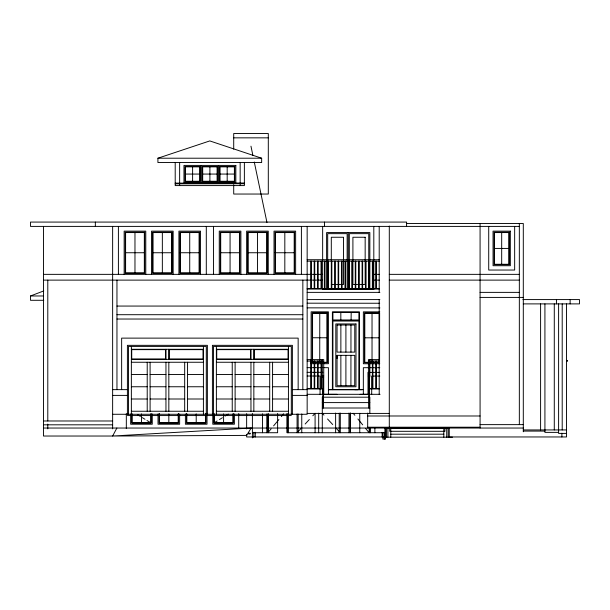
<?xml version="1.0" encoding="UTF-8"?>
<svg xmlns="http://www.w3.org/2000/svg" width="610" height="610" viewBox="0 0 610 610"><rect width="100%" height="100%" fill="white"/><g stroke="black" fill="none" stroke-linecap="round" stroke-linejoin="round"><path stroke-width="0.91" d="M319.731 362.622L319.77 313.273M337.048 358.543L337.048 355.34L354.753 355.356L354.73 385.688L337.048 385.673L337.048 355.34M340.83 319.953L340.83 312.389M350.918 385.688L350.941 355.356M332.381 389.653L332.381 311.84L359.45 311.862L359.397 389.676L363.339 389.676L363.339 394.312M363.339 389.676L363.362 367.7L379.755 367.716M371.704 394.312L371.711 376.073L379.771 376.073M351.085 319.96L351.192 312.396M116.876 428.037L112.636 436.028L43.47 436.028L43.47 226.401M271.122 428.853L267.897 432.726L267.897 414.106M273.6 425.879L278.9 419.512M281.34 416.592L283.597 413.877M252.395 432.742L277.619 432.726L277.619 413.557M301.759 427.686L297.078 432.726L297.078 413.992M305.175 424.003L309.339 419.512M312.808 415.784L315.088 413.328L315.088 432.726M214.217 413.908L214.217 422.776L217.137 420.984M219.501 419.528L222.421 417.728M225.12 416.066L228.331 414.091M175.207 183.13L244.374 183.023M43.76 300.295L30.5 300.295L30.5 295.972L43.745 290.924M157.914 158.211L209.787 140.918L261.659 158.211L261.659 162.534L157.914 162.534L157.914 158.211L261.659 158.211M252.403 437.004L253.844 436.958L253.844 432.246M175.207 183.831L244.374 183.724M233.714 137.845L268.301 137.845M185.402 174.064L199.813 174.064M202.695 174.064L217.099 174.064M219.981 174.064L234.392 174.064M406.839 223.519L523.304 223.519L523.304 431.758M519.339 226.401L30.5 226.401L30.5 222.078L406.588 222.078L406.588 226.401M494.481 248.422L508.892 248.422M125.599 252.746L144.334 252.746M152.98 252.746L171.715 252.746M179.996 252.746L199.089 252.746M220.706 252.746L239.44 252.746M248.079 252.746L266.814 252.746M275.102 252.746L294.195 252.746M307.158 259.715L379.206 259.715M307.158 261.156L379.206 261.156M43.47 274.355L322.652 274.355M373.808 274.355L379.275 274.355M389.294 274.355L519.339 274.355M43.47 280.12L322.652 280.12M373.808 280.12L379.275 280.12M389.294 280.12L519.339 280.12M331.299 284.443L343.544 284.443L343.544 237.252L331.299 237.252L331.299 288.538M307.158 288.538L379.206 288.538M307.158 289.079L379.206 289.079M307.158 292.373L379.855 292.373M480.078 292.373L519.339 292.373M30.5 295.972L43.47 295.972M480.078 297.413L523.304 297.413M307.158 299.579L379.855 299.579M522.884 299.579L579.5 299.579L579.5 303.894L523.304 303.894M116.96 306.06L302.842 306.06M116.96 314.707L302.842 314.707M116.96 319.03L302.842 319.03M312.564 337.765L326.975 337.765M364.803 337.81L379.245 337.81M131.363 349.286L203.412 349.286M216.382 349.286L288.431 349.286M131.363 359.374L203.412 359.374M216.382 359.374L288.431 359.374M307.158 359.618L323.735 359.618L323.75 394.312L337.048 394.327M379.206 359.618L368.402 359.618L368.402 377.033L369.843 377.033L369.843 359.625M566.53 360.457L567.254 360.457L567.254 361.539L566.53 361.539M307.158 361.059L322.804 361.059M368.402 361.059L379.206 361.059M131.363 362.256L203.412 362.256M216.382 362.256L288.431 362.256M131.363 374.502L147.216 374.502M150.098 374.502L165.95 374.502M168.833 374.502L184.677 374.502M187.56 374.502L203.412 374.502M216.382 374.502L232.235 374.502M235.117 374.502L250.962 374.502M253.844 374.502L269.696 374.502M272.579 374.502L288.431 374.502M322.293 375.813L323.735 375.813M368.402 375.813L369.843 375.813M323.735 377.033L322.293 377.033L322.293 359.625M131.363 386.755L147.216 386.755M150.098 386.755L165.95 386.755M168.833 386.755L184.677 386.755M187.56 386.755L203.412 386.755M216.382 386.755L232.235 386.755M235.117 386.755L250.962 386.755M253.844 386.755L269.696 386.755M272.579 386.755L288.431 386.755M307.158 388.44L323.392 388.44L323.392 394.38M368.783 388.44L379.206 388.44M307.158 388.974L322.904 388.974L322.904 394.38M369.263 388.974L379.206 388.974M112.636 389.637L127.406 389.637M292.388 389.637L307.158 389.637M361.882 389.676L328.416 389.676L358.855 389.676L358.909 321.051L332.915 321.028L332.915 389.653M354.73 389.676L357.78 389.676M307.158 394.312L380.038 394.312M112.636 395.394L127.406 395.394M292.388 395.394L307.158 395.394M131.363 399.001L147.216 399.001M150.098 399.001L165.95 399.001M168.833 399.001L184.677 399.001M187.56 399.001L203.412 399.001M216.382 399.001L232.235 399.001M235.117 399.001L250.962 399.001M253.844 399.001L269.696 399.001M272.579 399.001L288.431 399.001M322.293 402.6L369.843 402.6M322.293 408.006L369.843 408.006M131.363 411.247L203.412 411.247M216.382 411.247L288.431 411.247M307.158 413.412L389.294 413.412M112.636 414.274L307.158 414.274L307.158 226.401M127.406 415.57L291.313 415.57M367.677 415.989L480.078 415.989M43.47 420.984L112.636 420.984M150.822 413.908L150.822 422.776L132.088 422.776L132.088 413.908M214.217 422.776L232.951 422.776L232.951 413.908M480.078 424.629L523.304 424.629M43.47 424.812L112.636 424.812M367.677 427.213L480.078 427.213M43.47 428.037L523.304 428.045M386.465 428.548L448.152 428.548M523.304 429.936L566.53 429.936M523.304 431.087L544.921 431.087M558.607 432.368L544.921 432.368L544.921 303.894M384.971 432.726L286.99 432.726L286.99 413.473M566.53 433.405L558.607 433.405L558.607 303.894M390.789 434.19L443.828 434.19M386.465 436.958L246.638 436.958L246.638 434.305M449.234 436.958L566.53 436.958L566.53 303.894M452.475 437.187L382.142 437.187L382.142 432.444M384.3 438.994L382.859 439.093L382.859 432.353M307.158 303.185L379.679 303.254M307.158 307.852L379.908 307.92M379.794 311.878L363.362 311.862L363.362 363.743L379.755 363.751M332.381 320.486L359.45 320.509M322.042 363.705L311.123 363.697L311.123 311.824L328.416 311.84L328.416 363.712L323.864 363.712M307.158 367.662L321.95 367.67M323.796 367.67L328.416 367.677L328.416 394.312M307.158 372.329L322.827 372.336M379.763 372.382L368.021 372.375L368.005 394.312L360.113 394.342M307.158 376.019L320.052 376.027L320.052 394.312M566.53 360.388L567.254 360.457M147.01 420.542L150.822 422.776M137.494 414.617L140.414 416.432M142.366 417.652L144.974 419.276M322.293 413.328L323.956 415.12M327.547 418.986L332.694 424.529M335.622 427.686L340.304 432.726L340.304 413.054M353.19 413.328L354.875 415.296M357.895 418.986L362.683 424.842M365.664 428.495L369.119 432.726L369.119 428.144M250.962 146.179L252.914 155.481M254.279 162.001L266.966 222.498M570.136 299.579L570.136 303.894M562.207 303.894L562.207 429.936M561.894 433.214L561.894 436.958M556.442 299.579L556.442 303.894M554.284 303.894L554.284 429.936M540.597 303.894L540.597 429.936M519.339 223.519L519.339 424.629M514.657 226.401L514.657 270.039L488.717 270.039L488.717 226.401M501.687 232.57L501.687 264.275M480.078 223.519L480.078 428.037M449.234 427.595L449.234 437.187M448.152 427.694L448.152 437.187M446.711 428.777L446.711 437.187M444.911 428.533L444.911 431.308L389.706 431.308L389.706 428.533M443.828 428.533L443.828 437.187M390.789 428.533L390.789 437.187M389.294 226.028L389.294 427.213M387.907 428.777L387.907 437.187M386.465 427.549L386.465 437.187M385.383 427.572L385.383 439.215L384.971 439.215L384.971 427.48M384.3 432.353L384.3 439.093M379.206 226.401L379.206 292.373M379.206 299.579L379.206 394.312M376.324 261.156L376.324 288.538M376.324 361.059L376.324 388.44M375.783 261.156L375.783 288.538M375.783 361.059L375.783 388.44M374.883 428.007L374.883 432.726M373.808 226.401L373.808 289.491L322.652 289.491L322.652 226.401M372.908 261.156L372.908 288.538M372.908 361.059L372.908 388.44M372.367 261.156L372.367 288.538M372.367 361.059L372.367 388.44M372.031 313.311L372.031 362.302M370.56 428.045L370.56 432.726M369.843 289.491L369.843 232.57L326.617 232.57L326.617 289.491M369.843 413.412L369.843 397.201L322.293 397.201L322.293 432.726M369.485 261.156L369.485 288.538M369.485 361.059L369.485 388.44M369.485 428.075L369.485 432.726M369.302 376.225L369.302 408.006M368.943 261.156L368.943 288.538M368.943 377.11L368.943 388.44M368.76 289.491L368.76 233.653L349.309 233.653L349.309 289.491M368.76 376.225L368.76 408.006M367.677 413.138L367.677 428.037M366.061 261.156L366.061 288.538M365.52 261.156L365.52 288.538M362.637 261.156L362.637 288.538M362.096 261.156L362.096 288.538M359.755 413.336L359.755 432.726M359.214 261.156L359.214 288.538M358.672 261.156L358.672 288.538M355.79 261.156L355.79 288.538M355.256 261.156L355.256 288.538M352.374 261.156L352.374 288.538M351.833 261.156L351.833 288.538M350.956 325.023L350.956 352.115M350.392 412.886L350.392 432.726M350.033 413.328L350.033 432.726M348.95 261.156L348.95 288.538M348.95 413.054L348.95 432.726M348.409 261.156L348.409 288.538M348.226 232.57L348.226 289.491M347.151 289.491L347.151 233.653L327.692 233.653L327.692 289.491M345.908 325.016L345.908 352.115M345.9 355.348L345.9 385.68M345.527 261.156L345.527 288.538M344.986 261.156L344.986 288.538M342.103 261.156L342.103 288.538M341.562 261.156L341.562 288.538M340.868 325.016L340.868 352.115M340.86 355.348L340.86 385.68M339.221 413.13L339.221 432.726M338.68 261.156L338.68 288.538M338.138 261.156L338.138 288.538M335.622 413.046L335.622 432.726M335.264 261.156L335.264 288.538M334.722 261.156L334.722 288.538M331.84 261.156L331.84 288.538M328.416 261.156L328.416 288.538M327.875 261.156L327.875 288.538M324.993 261.156L324.993 288.538M324.451 222.078L324.451 226.401M324.451 261.156L324.451 288.538M323.369 376.225L323.369 408.006M322.835 376.225L322.835 408.006M322.309 388.44L322.293 388.974M321.569 261.156L321.569 288.538M321.569 361.059L321.569 388.44M321.028 261.156L321.028 288.538M321.028 361.059L321.028 388.44M318.687 413.176L318.687 432.726M318.145 261.156L318.145 288.538M318.145 361.059L318.145 388.44M317.612 261.156L317.612 288.538M317.612 361.059L317.612 388.44M314.729 261.156L314.729 288.538M314.729 361.059L314.729 388.44M314.188 261.156L314.188 288.538M314.188 361.059L314.188 388.44M311.306 261.156L311.306 288.538M311.306 361.059L311.306 388.44M310.764 261.156L310.764 288.538M310.764 361.059L310.764 388.44M302.842 280.12L302.842 389.637M301.759 413.961L301.759 432.726M301.401 226.401L301.401 274.355M298.153 389.637L298.153 338.123L121.642 338.123L121.642 389.637M298.153 414.053L298.153 432.726M295.637 274.355L295.637 231.129L274.02 231.129L274.02 274.355M292.388 414.274L292.388 345.329L212.417 345.329L212.417 414.274M291.313 414.274L291.313 346.404L213.5 346.404L213.5 414.274M288.431 346.404L288.431 432.726M287.348 414.106L287.348 432.726M284.824 232.57L284.824 272.914M272.579 362.256L272.579 411.247M269.696 362.256L269.696 411.247M268.255 274.355L268.255 231.129L246.638 231.129L246.638 274.355M268.255 413.557L268.255 432.726M266.814 413.992L266.814 432.726M262.491 413.839L262.491 432.726M257.45 232.57L257.45 272.914M255.285 432.276L255.285 436.958M253.844 349.286L253.844 359.374M253.844 362.256L253.844 411.247M252.403 413.549L252.403 437.904M250.962 349.286L250.962 359.374M250.962 362.256L250.962 411.247M246.638 413.702L246.638 428.929M244.374 162.534L244.374 185.585L175.207 185.585L175.207 162.534M240.881 274.355L240.881 231.129L219.264 231.129L219.264 274.355M240.157 162.534L240.157 185.585M238.716 413.588L238.716 428.54M235.117 362.256L235.117 411.247M234.392 414.03L234.392 424.217L212.783 424.217L212.783 414.03M233.714 149.153L233.714 133.521L268.301 133.521L268.301 194.041L233.714 194.041L233.714 184.67M233.31 413.626L233.31 423.134L213.858 423.134L213.858 413.626M232.235 362.256L232.235 411.247M230.069 232.57L230.069 272.914M227.187 166.858L227.187 181.261M223.588 413.908L223.588 422.776M218.54 165.417L218.54 182.703M216.382 346.404L216.382 414.274M213.5 226.401L213.5 274.355M209.901 166.858L209.901 181.261M207.377 414.274L207.377 345.329L127.406 345.329L127.406 414.274M207.019 414.03L207.019 424.217L185.402 424.217L185.402 414.03M206.294 226.401L206.294 274.355M206.294 414.274L206.294 346.404L128.481 346.404L128.481 414.274M205.936 413.626L205.936 423.134L186.485 423.134L186.485 413.626M205.578 413.908L205.578 422.776L186.843 422.776L186.843 413.908M203.412 346.404L203.412 414.274M201.254 165.417L201.254 182.703M200.53 274.355L200.53 231.129L178.921 231.129L178.921 274.355M196.206 413.908L196.206 422.776M192.607 166.858L192.607 181.261M189.725 232.57L189.725 272.914M187.56 362.256L187.56 411.247M184.677 362.256L184.677 411.247M179.637 162.534L179.637 185.585M179.637 414.03L179.637 424.217L158.02 424.217L158.02 414.03M178.555 413.626L178.555 423.134L159.103 423.134L159.103 413.626M178.196 413.908L178.196 422.776L159.462 422.776L159.462 413.908M173.156 274.355L173.156 231.129L151.539 231.129L151.539 274.355M168.833 349.286L168.833 359.374M168.833 362.256L168.833 411.247M168.833 413.908L168.833 422.776M165.95 349.286L165.95 359.374M165.95 362.256L165.95 411.247M162.344 232.57L162.344 272.914M152.264 414.03L152.264 424.217L130.647 424.217L130.647 414.03M151.181 413.626L151.181 423.134L131.729 423.134L131.729 413.626M150.098 362.256L150.098 411.247M147.216 362.256L147.216 411.247M145.775 274.355L145.775 231.129L124.158 231.129L124.158 274.355M141.451 413.908L141.451 422.776M134.97 232.57L134.97 272.914M131.363 346.404L131.363 414.274M126.323 413.588L126.323 428.54M118.401 226.401L118.401 274.355M116.96 280.12L116.96 389.637M112.636 226.401L112.636 428.853M95.343 222.078L95.343 226.401M47.793 280.12L47.793 420.984M47.793 424.08L47.793 428.845M337.071 325.016L337.048 352.115L354.761 352.115L354.776 325.023L337.071 325.016M356.004 323.948L355.958 386.77L335.82 386.755L335.82 323.933L356.004 323.948M379.267 313.319L379.229 362.31L364.803 362.302L364.803 313.304L379.267 313.319M379.626 312.96L379.588 362.668L364.437 362.66L364.437 312.945L379.626 312.96M251.175 428.037L246.638 435.395L112.636 436.028L251.175 428.037M235.834 165.417L183.961 165.417L183.961 182.703L235.834 182.703L235.834 165.417M200.171 166.492L185.043 166.492L185.043 181.627L200.171 181.627L200.171 166.492M217.465 166.492L202.329 166.492L202.329 181.627L217.465 181.627L217.465 166.492M234.751 166.492L219.623 166.492L219.623 181.627L234.751 181.627L234.751 166.492M199.813 166.858L185.402 166.858L185.402 181.261L199.813 181.261L199.813 166.858M217.099 166.858L202.695 166.858L202.695 181.261L217.099 181.261L217.099 166.858M234.392 166.858L219.981 166.858L219.981 181.261L234.392 181.261L234.392 166.858M510.334 231.129L493.04 231.129L493.063 265.716L510.334 265.716L510.334 231.129M144.692 232.212L125.241 232.212L125.241 273.28L144.692 273.28L144.692 232.212M172.073 232.212L152.622 232.212L152.622 273.28L172.073 273.28L172.073 232.212M199.447 232.212L179.996 232.212L179.996 273.28L199.447 273.28L199.447 232.212M239.799 232.212L220.347 232.212L220.347 273.28L239.799 273.28L239.799 232.212M267.172 232.212L247.721 232.212L247.721 273.28L267.172 273.28L267.172 232.212M294.554 232.212L275.102 232.212L275.102 273.28L294.554 273.28L294.554 232.212M509.251 232.212L494.123 232.212L494.123 264.633L509.251 264.633L509.251 232.212M144.334 232.57L125.599 232.57L125.599 272.914L144.334 272.914L144.334 232.57M171.715 232.57L152.98 232.57L152.98 272.914L171.715 272.914L171.715 232.57M199.089 232.57L180.362 232.57L180.362 272.914L199.089 272.914L199.089 232.57M239.44 232.57L220.706 232.57L220.706 272.914L239.44 272.914L239.44 232.57M266.814 232.57L248.079 232.57L248.079 272.914L266.814 272.914L266.814 232.57M294.195 232.57L275.461 232.57L275.461 272.914L294.195 272.914L294.195 232.57M508.892 232.57L494.481 232.57L494.481 264.275L508.892 264.275L508.892 232.57M365.161 237.252L352.908 237.252L352.908 284.443L365.161 284.443L365.161 237.252M165.592 349.644L131.729 349.644L131.729 359.015L165.592 359.015L165.592 349.644M203.054 349.644L169.191 349.644L169.191 359.015L203.054 359.015L203.054 349.644M250.603 349.644L216.741 349.644L216.741 359.015L250.603 359.015L250.603 349.644M288.072 349.644L254.21 349.644L254.21 359.015L288.072 359.015L288.072 349.644M250.108 433.245L248.666 433.245L248.666 433.969L250.108 433.969L250.108 433.245M358.909 312.404L332.915 312.381L332.915 319.945L358.909 319.968L358.909 312.404M327.334 312.922L312.206 312.907L312.206 362.622L327.334 362.63L327.334 312.922M326.975 313.281L312.564 313.265L312.564 362.264L326.975 362.271L326.975 313.281"/></g></svg>
